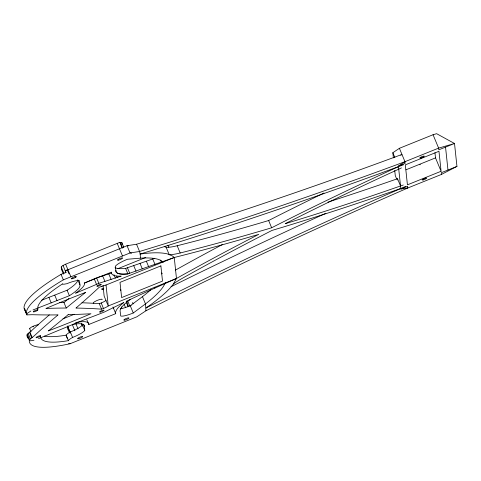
<?xml version="1.0" encoding="UTF-8"?>
<svg xmlns="http://www.w3.org/2000/svg" width="481" height="481" viewBox="0 0 481 481"><rect width="100%" height="100%" fill="white"/><g stroke="black" fill="none" stroke-linecap="round" stroke-linejoin="round"><path stroke-width="0.72" d="M27.958 338.221A116.378 22.607 -22.6 0 1 27.026 334.854L28.126 333.393L31.475 330.748A1094.666 212.62 -22.6 0 1 49.29 314.923M25.391 310.449L24.537 308.393L24.284 309.024L26.924 314.893L32.257 314.7A1301.37 252.772 -22.6 0 0 56.121 314.911L58.057 314.881L57.684 315.193A1094.666 212.62 -22.6 0 0 33.754 336.237L30.411 338.883L29.311 340.344L30.616 340.831L33.977 340.223M168.332 247.18L168.921 245.881L167.394 245.484M165.344 282.569L164.147 285.137A148.22 28.788 -22.6 0 1 145.466 303.89L133.267 312.981A13.029 2.531 -22.6 0 1 127.784 314.971L126.527 315.338A13.029 2.531 -22.6 0 1 120.671 315.963L120.232 311.82A61.472 11.941 -22.6 0 1 130.598 299.278M67.869 269.576L67.304 269.823A5.453 1.058 -22.6 0 0 65.284 270.863L127.032 245.713L136.55 244.24L139.568 251.479L140.127 254.046L144.156 253.535A160.341 31.145 -22.6 0 1 167.334 253.884L172.559 256.024L174.248 257.509L176.473 278.469L173.352 284.03A160.341 31.145 -22.6 0 1 149.669 305.381L145.863 308.026L145.875 310.816L136.838 316.823L70.112 343.729L68.597 343.392M69.504 332.918L67.821 328.884L67.647 326.286A5.453 1.058 -22.6 0 1 67.989 325.902M66.035 335.311L66.204 334.98A10.305 2.002 -22.6 0 1 70.322 331.956A13.029 2.531 -22.6 0 0 75.757 329.539L76.99 328.902A13.029 2.531 -22.6 0 0 82.485 324.952L84.77 330.435A13.029 2.531 -22.6 0 1 79.269 334.385L78.036 335.029A13.029 2.531 -22.6 0 1 72.601 337.44A10.305 2.002 -22.6 0 0 68.488 340.464L68.32 340.795M59.722 302.579A1094.666 212.62 -22.6 0 1 62.548 302.549L63.967 302.549L65.759 301.064A1094.666 212.62 -22.6 0 1 68.951 298.448M66.252 308.032L68.043 306.553A1094.666 212.62 -22.6 0 1 84.397 293.362L85.642 292.388L83.375 293.254A243.807 47.354 -22.6 0 0 46.266 308.315L45.911 308.471L47.451 308.405A1094.666 212.62 -22.6 0 1 64.833 308.038L66.252 308.032L63.967 302.549M120.767 289.544L120.31 290.284L120.857 290.404M150.842 289.73A148.22 28.788 -22.6 0 1 142.454 296.651L130.255 305.742A13.029 2.531 -22.6 0 1 124.771 307.726L123.509 308.093A13.029 2.531 -22.6 0 1 120.256 308.796M161.742 273.936L162.211 273.208L161.652 273.07M393.398 157.894L392.845 152.724L399.398 148.304L433.056 134.734L436.634 133.694L454.515 143.494L456.95 166.402L441.426 174.441L407.768 188.011A1082.791 210.317 -22.6 0 0 145.875 310.816M400.763 155.249L401.954 154.449A1082.791 210.317 -22.6 0 1 136.55 244.24M400.853 189.021L407.587 186.303L407.768 188.011L400.853 189.021L398.418 166.107L404.972 161.688L438.63 148.118L454.515 143.494L438.81 149.825L438.63 148.118L433.056 134.734M62.392 284.018L60.311 285.359A104.251 20.25 -22.6 0 0 37.921 306.469L37.789 309.986A2.423 0.469 -22.6 0 1 34.464 311.766A2.423 0.469 -22.6 0 1 34.373 310.918A2.423 0.469 -22.6 0 1 37.789 309.986M30.874 311.009L27.664 313.047L26.569 314.508A116.378 22.607 -22.6 0 1 63.324 279.858L130.05 252.952L139.568 251.479A1082.791 210.317 -22.6 0 0 404.972 161.688L399.398 148.304M164.322 246.639L166.101 247.21A30.513 5.928 -22.6 0 0 177.176 245.743A716.708 139.207 -22.6 0 0 265.957 221.332L268.632 220.526L279.714 214.899A728.072 141.42 -22.6 0 1 324.02 193.007M166.101 247.21L169.12 254.449A30.513 5.928 -22.6 0 0 180.195 252.988A716.708 139.207 -22.6 0 0 268.975 228.577L271.645 227.772L282.726 222.144A728.072 141.414 -22.6 0 1 398.472 166.642M126.232 301.34L132.401 298.43A363.654 70.635 -22.6 0 1 151.112 289.778L176.473 278.469A728.072 141.414 -22.6 0 1 246.074 240.921L258.76 234.361L245.779 238.155A728.072 141.414 -22.6 0 1 174.248 257.509L127.898 273.881A61.472 11.941 -22.6 0 1 115.831 270.388L115.386 266.246A13.029 2.531 -22.6 0 1 120.887 262.295L122.12 261.652A13.029 2.531 -22.6 0 1 127.555 259.241L140.608 258.153A148.22 28.788 -22.6 0 1 161.574 260.918L163.197 262.349M401.467 167.899L381.836 176.942A715.95 139.063 -22.6 0 0 287.476 222.553L285.269 223.677L287.524 222.998A715.95 139.063 -22.6 0 0 383.429 191.901L403.282 185.023M405.772 186.303L381 197.174A1094.906 212.668 -22.6 0 0 164.105 298.881L145.863 308.026L145.466 303.89L142.454 296.651M103.241 289.466L101.707 289.063L103.764 288.167M94.817 278.601L96.555 277.85L98.833 283.339L121.2 276.118L120.418 276.154A66.216 12.861 -22.6 0 1 111.442 272.907L111.436 272.138L84.265 283.111M33.021 309.944L69.378 295.719A40.933 7.949 -22.6 0 0 79.924 284.86L79.485 280.718A13.029 2.531 -22.6 0 0 73.635 281.343L72.372 281.71A13.029 2.531 -22.6 0 0 66.889 283.694L63.793 284.259L62.277 283.928M98.833 283.339L93.585 285.612A243.807 47.354 -22.6 0 1 77.748 292.292L75.541 293.2L76.461 292.562A45.779 8.892 -22.6 0 0 84.542 283.622L84.409 283.032M101.172 286.405L101.569 286.231M38.492 338.672L80.814 321.158A243.807 47.354 -22.6 0 1 96.717 315.043L104.311 312.067L123.839 302.483L123.178 303A66.318 12.879 -22.6 0 0 115.596 312.939L115.747 313.648L88.666 324.543M174.248 257.509L106.036 285.011L99.248 287.235A1093.499 212.398 -22.6 0 1 75.932 308.074A1093.499 212.398 -22.6 0 1 101.581 309.169A6.662 1.293 -22.6 0 0 103.451 308.477L104.082 308.213A6.662 1.293 -22.6 0 0 108.261 305.97L176.473 278.469M24.639 309.403L24.284 309.024A116.378 22.607 -22.6 0 1 61.039 274.368L65.975 272.354L65.254 270.623M77.766 279.936A40.933 7.949 -22.6 0 1 67.099 290.229L41.637 300.228M63.462 274.122L61.502 269.42L61.243 266.985A5.453 1.058 -22.6 0 1 65.632 264.201L119.847 242.334L122.114 247.949L122.547 247.859A5.453 1.058 -22.6 0 1 122.938 247.799M117.935 268.681L145.773 257.455M398.418 166.107L405.152 163.396L404.972 161.688M405.976 169.793L435.515 157.882L434.962 152.705M441.089 171.272L407.431 184.842L405.309 164.857L438.967 151.287L441.089 171.272L435.515 157.882M456.95 166.402L441.245 172.733L441.426 174.441M97.138 277.633L111.634 273.022M403.481 164.797L378.535 173.972A1094.906 212.668 -22.6 0 1 158.73 248.34L140.127 254.046L140.608 258.153M115.446 267.821A61.472 11.941 -22.6 0 0 125.619 268.392L154.66 258.309M400.529 185.973L397.516 178.734L380.411 184.656A715.95 139.063 -22.6 0 1 327.958 202.122M123.785 247.264L121.831 242.556A5.453 1.058 -22.6 0 0 120.31 242.484L119.847 242.334M129.828 306.054L128.15 302.02A5.453 1.058 -22.6 0 0 126.629 301.948L126.196 302.038L128.15 306.74M75.631 322.498L79.581 321.903A45.779 8.892 -22.6 0 1 88.817 323.863L88.817 324.507M101.707 289.063L103.698 289.754M167.051 282.269L167.352 282.485M131.56 253.289L131.343 253.108A10.305 2.002 -22.6 0 0 130.05 252.952L127.032 245.713A10.305 2.002 -22.6 0 1 128.325 245.869M392.845 152.724L394.835 157.503M396.705 179.046L395.28 175.631L394.733 170.46M268.632 220.526L271.645 227.772M177.176 245.743L180.195 252.988M160.558 260.137L161.412 262.193M152.742 259L155.026 264.484M146.374 261.249L148.659 266.739M140.037 263.468L142.322 268.951M133.724 265.644L136.009 271.128M120.31 242.484L122.547 247.859M127.441 267.779L129.726 273.268M117.238 243.392L122.493 256.012M125.619 268.392L127.898 273.881M132.6 302.543L133.147 303.86M115.085 267.183L115.602 268.44M133.267 312.981L130.255 305.742A10.305 2.002 -22.6 0 1 131.151 305.519M116.685 276.046L117.256 277.423M126.629 301.948L128.589 306.65M113.907 274.615L115.338 278.048M124.116 304.202L125.517 307.563M108.796 273.948L111.075 279.437M121.314 306.902L121.873 308.243M102.651 275.92L104.936 281.409M112.975 306.968L115.741 313.63M96.519 284.343L94.234 278.854L91.306 280.122A243.807 47.354 -22.6 0 1 84.716 282.93M101.232 302.964L103.451 308.477M81.974 302.777A1093.499 212.398 -22.6 0 1 99.296 303.685L101.581 309.169M77.934 280.08L79.924 284.86M74.94 276.148L75.493 277.471M65.632 264.201L70.881 276.815M67.304 269.823L68.951 273.773M86.82 319.685L88.534 323.797M63.041 265.482L66.005 272.595A5.453 1.058 -22.6 0 0 65.584 272.847M61.243 266.985L63.937 273.448M83.472 324.236L84.331 326.292L84.77 330.435M61.039 274.368L63.324 279.858M81.86 324.17L82.588 325.926M81.319 323.412L82.395 326.004M67.099 290.229L69.378 295.719M75.872 323.653L78.042 328.854M72.216 324.314L74.916 330.796M70.322 331.956L72.601 337.44M54.75 295.184L57.029 300.649M67.647 326.286L70.37 332.834M67.562 326.449L70.262 332.93M66.324 335.997L67.466 338.738M48.936 297.45L51.208 302.922M24.928 310.089L26.924 314.893M29.69 328.655L30.994 331.794M29.93 332.173L32.215 337.662M29.509 332.419L31.794 337.902M28.126 333.393L30.411 338.883M27.279 334.229L29.563 339.712M27.026 334.854L29.311 340.344A116.378 22.607 -22.6 0 0 70.112 343.729M113.312 307.449L113.462 308.141M445.538 147.114L447.973 170.021M397.516 178.734L397.649 179.99M154.708 287.241L154.804 288.107M121.831 242.556L122.024 244.384M106.036 285.011L108.261 305.97L104.149 296.092L103 285.251M40.53 335.816A2.423 0.469 -22.6 0 1 37.211 337.596A2.423 0.469 -22.6 0 1 37.121 336.754A2.423 0.469 -22.6 0 1 40.53 335.816L40.675 337.548L41.372 338.937A104.251 20.25 -22.6 0 0 66.228 340.999L68.404 340.626L66.119 335.143L63.943 335.516A104.251 20.25 -22.6 0 1 44.541 336.153M400.799 188.486A728.072 141.414 -22.6 0 1 283.249 227.05L271.933 230.447L251.431 241.017A716.961 139.262 -22.6 0 0 182.852 278.018A37.217 7.227 -22.6 0 0 173.352 284.03M105.976 300.481A6.662 1.293 -22.6 0 1 101.798 302.723L101.166 302.988A6.662 1.293 -22.6 0 1 99.296 303.685M175.391 270.148A728.072 141.42 -22.6 0 1 222.541 244.468M29.87 328.848A4.846 0.944 -22.6 0 1 32.912 326.377A4.846 0.944 -22.6 0 1 38.486 324.849M33.009 326.876A2.423 0.469 -22.6 0 1 33.544 326.611M93.368 303.246A4.846 0.944 -22.6 0 1 97.577 300.27A4.846 0.944 -22.6 0 1 102.038 299.747M72.439 324.483A40.933 7.949 -22.6 0 1 84.331 326.292M61.778 269.564A5.453 1.058 -22.6 0 1 61.502 269.42M68.098 329.028A5.453 1.058 -22.6 0 1 67.821 328.884M419.865 164.773A2.423 0.469 -22.6 0 1 420.34 164.658M171.032 286.7A1094.906 212.668 -22.6 0 1 325.823 213.305M127.976 273.833A61.37 11.923 -22.6 0 1 115.927 270.346M74.23 314.279A243.807 47.354 -22.6 0 1 62.951 318.837M68.146 314.682L65.753 316.69A1094.666 212.62 -22.6 0 1 49.723 329.792L48.298 330.928L48.653 330.796A243.807 47.354 -22.6 0 0 85.786 315.921L90.963 313.738L88.366 313.883A1301.37 252.772 -22.6 0 1 68.699 314.67L68.146 314.682M160.888 265.891L120.003 282.371L121.621 297.589L162.506 281.108L160.888 265.891M97.968 286.159A2.423 0.469 -22.6 0 0 101.287 284.385A2.423 0.469 -22.6 0 0 97.877 285.317A2.423 0.469 -22.6 0 0 97.968 286.159M100.709 311.995A2.423 0.469 -22.6 0 0 104.034 310.215A2.423 0.469 -22.6 0 0 100.619 311.153A2.423 0.469 -22.6 0 0 100.709 311.995M423.286 179.906A2.423 0.469 -22.6 0 0 426.605 178.126A2.423 0.469 -22.6 0 0 423.196 179.064A2.423 0.469 -22.6 0 0 423.286 179.906M420.965 157.972A2.423 0.469 -22.6 0 0 424.272 156.193A2.423 0.469 -22.6 0 0 420.857 157.137A2.423 0.469 -22.6 0 0 420.965 157.972M124.874 320.069A2.784 0.541 -22.6 0 0 128.944 318.031A2.784 0.541 -22.6 0 0 125.313 318.891A2.784 0.541 -22.6 0 0 124.874 320.069M78.565 338.726A2.784 0.541 -22.6 0 0 82.708 336.7A2.784 0.541 -22.6 0 0 79.191 337.476A2.784 0.541 -22.6 0 0 78.565 338.726M118.765 260.053A2.784 0.541 -22.6 0 0 122.589 258.002A2.784 0.541 -22.6 0 0 118.663 259.079A2.784 0.541 -22.6 0 0 118.765 260.053M72.541 278.685A2.784 0.541 -22.6 0 0 76.365 276.641A2.784 0.541 -22.6 0 0 72.439 277.717A2.784 0.541 -22.6 0 0 72.541 278.685"/></g></svg>
